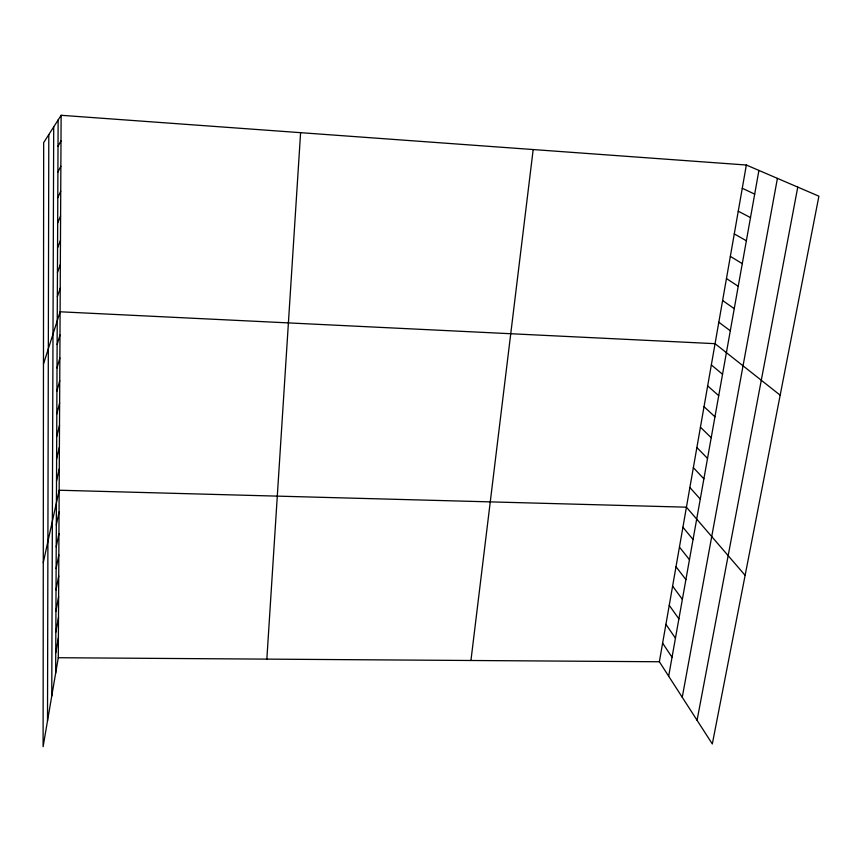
<?xml version="1.0" encoding="UTF-8"?>
<svg xmlns="http://www.w3.org/2000/svg" width="862" height="862" viewBox="0 0 862 862"><rect width="100%" height="100%" fill="white"/><g stroke="black" fill="none" stroke-linecap="round" stroke-linejoin="round"><path stroke-width="1.29" d="M47.507 720.923L48.8 134.591M51.763 695.99L53.703 126.919M55.653 673.233L58.131 119.99M61.127 115.292L43.671 142.618L43.1 746.707L58.293 657.728L61.127 115.292L746.341 165.019L818.9 196.191L712.314 743.96L659.365 661.757L746.341 165.019M266.843 659.128L300.601 132.673M470.943 660.497L533.179 149.557M55.739 652.793L58.401 637.621M668.664 676.185L758.916 170.417M55.836 632.115L58.508 617.289M682.251 697.272L777.416 178.369M55.922 611.19L58.616 596.719M697.067 720.276L797.77 187.108M56.019 590.017L58.724 575.913M56.116 568.597L58.831 554.869M56.213 546.917L58.95 533.578M56.31 524.98L59.058 512.028M43.272 562.574L59.176 490.23L686.421 507.179L745.124 575.353M56.515 480.974L59.284 468.831M56.612 458.907L59.392 447.173M56.709 436.571L59.51 425.268M56.817 413.975L59.629 403.104M56.914 391.1L59.747 380.681M57.021 367.955L59.866 357.989M57.129 344.52L59.984 335.016M43.466 364.055L60.103 311.785L715.051 343.679L780.175 395.195M57.334 296.787L60.221 288.264M57.452 272.478L60.351 264.451M57.56 247.857L60.48 240.358M57.668 222.924L60.599 215.963M57.786 197.678L60.728 191.267M57.894 172.109L60.857 166.258M58.013 146.217L60.997 140.937M58.293 657.728L659.365 661.757M742.268 188.25L754.681 194.133M738.249 211.222L750.5 217.58M734.273 233.925L746.363 240.746M730.34 256.37L742.279 263.643M726.451 278.566L738.238 286.281M722.615 300.515L734.241 308.65M718.811 322.216L730.297 330.771M711.333 364.906L722.539 374.27M707.659 385.896L718.714 395.658M704.028 406.659L714.943 416.799M700.429 427.196L711.215 437.713M696.873 447.518L707.519 458.401M693.35 467.624L703.877 478.852M689.869 487.504L700.256 499.087M682.919 527.242L693.048 539.504M679.439 547.079L689.449 559.675M676.002 566.7L685.893 579.62M672.608 586.117L682.37 599.359M669.246 605.329L678.89 618.873M665.917 624.336L675.442 638.182M662.619 643.138L672.037 657.286"/></g></svg>
